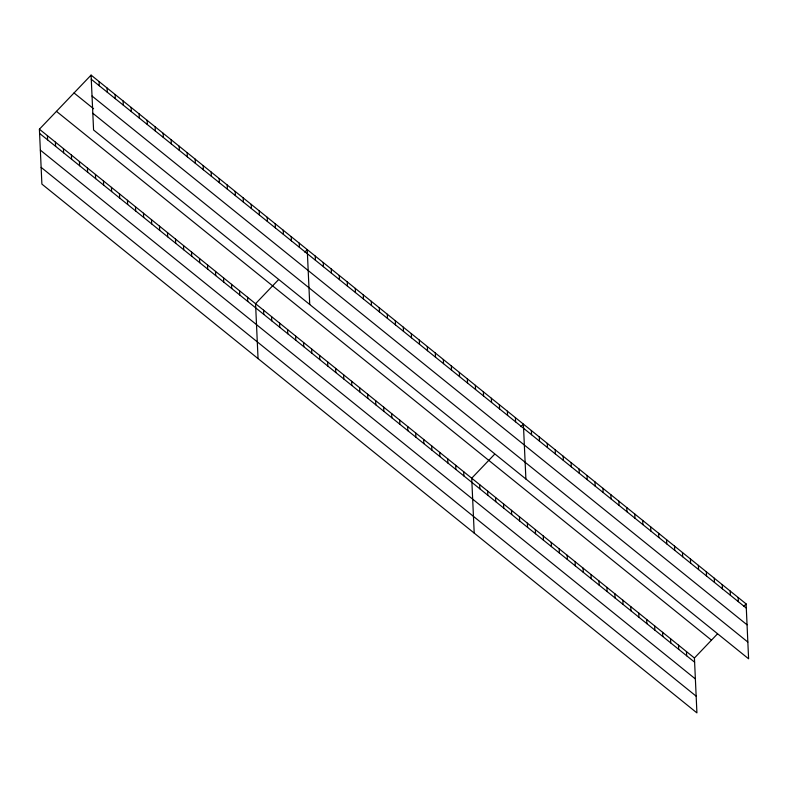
<?xml version="1.0" encoding="UTF-8"?>
<svg xmlns="http://www.w3.org/2000/svg" width="788" height="788" viewBox="0 0 788 788"><rect width="100%" height="100%" fill="white"/><g stroke="black" fill="none" stroke-linecap="round" stroke-linejoin="round"><path stroke-width="1.18" d="M717.336 634.025L694.425 658.01L696.917 712.894L41.892 184.096L39.4 129.202L91.083 75.106L746.108 603.904L748.6 658.798L93.575 129.99L91.083 75.106M278.469 279.72L255.558 303.705L258.05 358.599M304.808 252.16L307.241 249.609L309.733 304.503M494.628 454.233L471.716 478.208L474.209 533.102M520.966 426.663L523.399 424.111L525.891 479.005M743.675 606.455L746.108 603.904M91.28 79.293L746.295 608.1M92.038 96.028L747.054 624.825M74.033 92.954L93.605 108.754M92.817 113.265L747.842 642.062M56.46 111.354L711.475 640.151M39.4 129.202L694.425 658.01M39.587 133.399L694.612 662.196M40.346 150.124L695.371 678.931M41.134 167.361L696.149 696.168M738.149 597.481L738.346 601.677M730.2 591.059L730.387 595.255M722.241 584.637L722.438 588.833M714.292 578.225L714.48 582.411M706.334 571.802L706.531 575.989M698.385 565.38L698.572 569.566M690.426 558.958L690.623 563.144M682.477 552.536L682.664 556.732M686.466 651.587L686.653 655.774M674.518 546.114L674.715 550.31M678.517 645.165L678.704 649.351M666.569 539.691L666.756 543.887M670.558 638.743L670.746 642.929M658.62 533.269L658.807 537.465M662.61 632.321L662.797 636.517M650.661 526.847L650.849 531.043M654.651 625.899L654.838 630.095M642.712 520.435L642.9 524.621M646.702 619.476L646.889 623.672M634.754 514.012L634.941 518.199M638.743 613.054L638.93 617.25M626.805 507.59L626.992 511.776M630.794 606.632L630.981 610.828M618.846 501.168L619.033 505.354M622.835 600.21L623.022 604.406M610.897 494.746L611.084 498.942M614.886 593.797L615.073 597.984M602.938 488.324L603.125 492.52M606.927 587.375L607.115 591.561M594.989 481.901L595.176 486.097M598.979 580.953L599.166 585.139M587.03 475.479L587.218 479.675M591.02 574.531L591.207 578.717M579.082 469.057L579.269 473.253M583.071 568.109L583.258 572.305M571.123 462.635L571.31 466.831M575.112 561.686L575.299 565.882M563.174 456.222L563.361 460.409M567.163 555.264L567.35 559.46M555.215 449.8L555.402 453.986M559.204 548.842L559.391 553.038M547.266 443.378L547.453 447.564M551.255 542.42L551.442 546.616M539.307 436.956L539.494 441.142M543.296 536.007L543.484 540.194M531.358 430.534L531.545 434.73M535.347 529.585L535.535 533.771M527.389 523.163L527.576 527.349M515.391 417.65L515.588 421.846M519.44 516.741L519.627 520.927M507.393 411.188L507.58 415.374M511.481 510.319L511.668 514.515M499.385 404.727L499.572 408.913M503.532 503.896L503.719 508.093M491.377 398.265L491.564 402.451M495.573 497.474L495.76 501.67M483.369 391.794L483.566 395.99M487.624 491.052L487.811 495.248M475.361 385.332L475.558 389.528M479.665 484.63L479.853 488.826M467.363 378.87L467.55 383.066M459.355 372.409L459.542 376.595M463.708 471.746L463.896 475.942M451.347 365.947L451.534 370.133M455.7 465.284L455.888 469.481M443.339 359.486L443.536 363.672M447.692 458.823L447.889 463.019M435.34 353.014L435.528 357.21M439.694 452.361L439.881 456.548M427.332 346.553L427.52 350.749M431.686 445.9L431.873 450.086M419.324 340.091L419.511 344.287M423.678 439.438L423.865 443.624M411.316 333.629L411.513 337.825M415.67 432.967L415.867 437.163M403.318 327.168L403.505 331.354M407.662 426.505L407.859 430.701M395.31 320.706L395.497 324.892M399.664 420.043L399.851 424.239M387.302 314.235L387.489 318.431M391.656 413.582L391.843 417.778M379.294 307.773L379.491 311.969M383.648 407.12L383.845 411.306M371.286 301.311L371.483 305.508M375.64 400.659L375.837 404.845M363.288 294.85L363.475 299.046M367.641 394.187L367.829 398.383M355.28 288.388L355.467 292.575M359.633 387.726L359.82 391.922M347.272 281.927L347.459 286.113M351.625 381.264L351.812 385.46M339.264 275.465L339.461 279.651M343.617 374.802L343.814 378.998M331.265 268.994L331.452 273.19M335.619 368.341L335.806 372.527M323.257 262.532L323.444 266.728M327.611 361.879L327.798 366.065M315.249 256.07L315.436 260.267M319.603 355.418L319.79 359.604M311.595 348.946L311.792 353.142M299.243 243.147L299.43 247.333M303.587 342.484L303.784 346.681M291.235 236.686L291.422 240.872M295.589 336.023L295.776 340.219M283.227 230.214L283.414 234.41M287.581 329.561L287.768 333.757M275.219 223.753L275.416 227.949M279.573 323.1L279.76 327.286M267.211 217.291L267.408 221.487M271.565 316.638L271.761 320.824M259.213 210.829L259.4 215.026M263.566 310.167L263.753 314.363M251.205 204.368L251.392 208.554M243.197 197.906L243.384 202.092M247.55 297.243L247.737 301.44M235.188 191.445L235.385 195.631M239.542 290.782L239.739 294.978M227.19 184.973L227.377 189.169M231.544 284.32L231.731 288.506M219.182 178.512L219.369 182.708M223.536 277.859L223.723 282.045M211.174 172.05L211.361 176.246M215.528 271.397L215.715 275.583M203.166 165.588L203.363 169.784M207.52 264.926L207.717 269.122M195.158 159.127L195.355 163.313M199.512 258.464L199.709 262.66M187.16 152.665L187.347 156.851M191.514 252.002L191.701 256.199M179.152 146.194L179.339 150.39M183.506 245.541L183.693 249.737M171.144 139.732L171.331 143.928M175.497 239.079L175.685 243.265M163.136 133.27L163.333 137.467M167.489 232.618L167.686 236.804M155.137 126.809L155.325 131.005M159.491 226.146L159.678 230.342M147.129 120.347L147.317 124.534M151.483 219.685L151.67 223.881M139.121 113.886L139.309 118.072M143.475 213.223L143.662 217.419M131.113 107.424L131.31 111.61M135.467 206.761L135.664 210.957M123.115 100.953L123.302 105.149M127.459 200.3L127.656 204.486M115.107 94.491L115.294 98.687M119.461 193.838L119.648 198.024M107.099 88.029L107.286 92.226M111.453 187.377L111.64 191.563M99.091 81.568L99.288 85.764M103.445 180.905L103.632 185.101M95.437 174.444L95.634 178.64M87.438 167.982L87.626 172.178M79.43 161.52L79.618 165.716M71.422 155.059L71.609 159.245M63.414 148.597L63.611 152.783M55.416 142.126L55.603 146.322M47.408 135.664L47.595 139.86"/></g></svg>
